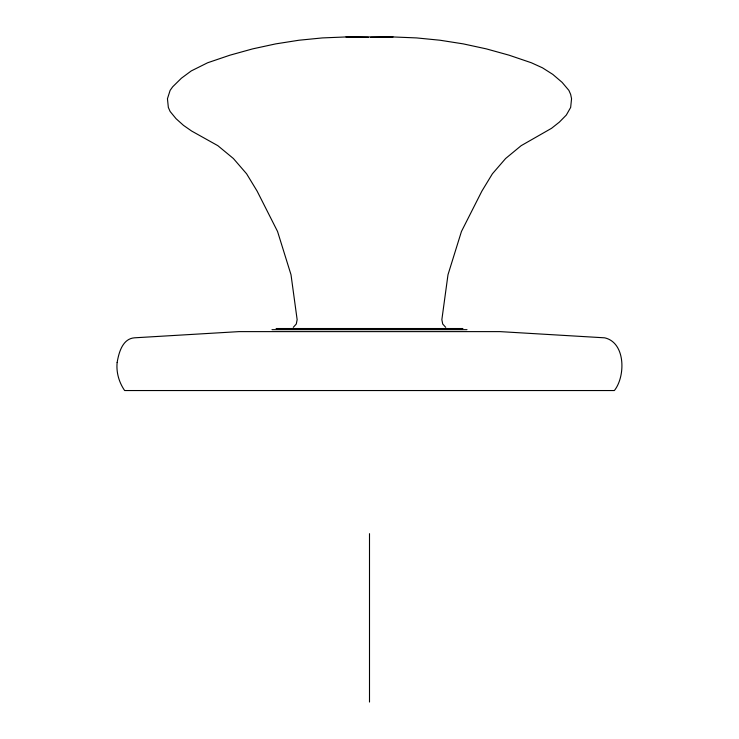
<?xml version="1.0" encoding="UTF-8"?>
<svg xmlns="http://www.w3.org/2000/svg" width="739" height="739" viewBox="0 0 739 739"><rect width="100%" height="100%" fill="white"/><g stroke="black" fill="none" stroke-linecap="round" stroke-linejoin="round"><path stroke-width="1.11" d="M293.281 327.322L296.274 324.042L297.143 319.664L291.009 274.723L277.55 231.473L257.126 191.133L246.604 173.804L233.376 158.506L217.829 145.666L191.613 131.025L183.466 125.344L176.058 118.693L170.118 111.469L168.344 107.441L167.448 98.721L170.118 90.38L172.667 86.814L181.415 78.205L191.253 70.926L207.631 62.769L229.968 55.176L252.683 48.876L275.712 43.887L298.99 40.229L322.426 37.92L345.954 36.95L393.046 36.95L416.574 37.92L440.01 40.229L463.288 43.887L486.317 48.876L509.032 55.176L531.369 62.769L542.481 67.822L552.79 74.39L562.102 82.352L568.882 90.38L570.656 94.407L571.552 98.721L570.656 107.441L566.333 115.035L559.34 122.138L551.543 128.309L521.171 145.666L505.624 158.506L492.396 173.804L481.874 191.133L461.45 231.473L447.991 274.723L441.857 319.664L442.726 324.042L445.719 327.322M370.618 37.319L393.046 36.95M276.118 328.532L462.882 328.532M271.998 329.659L467.002 329.659M345.954 36.95L368.382 37.319M369.5 533.669L369.5 702.05M117.15 362.479C116.097 372.364 119.044 382.405 124.642 390.543L614.358 390.543C625.702 376.336 625.674 342.508 604.641 337.825L499.961 331.617L239.039 331.617L134.359 337.825C122.517 338.795 118.803 352.697 117.15 362.479"/></g></svg>
